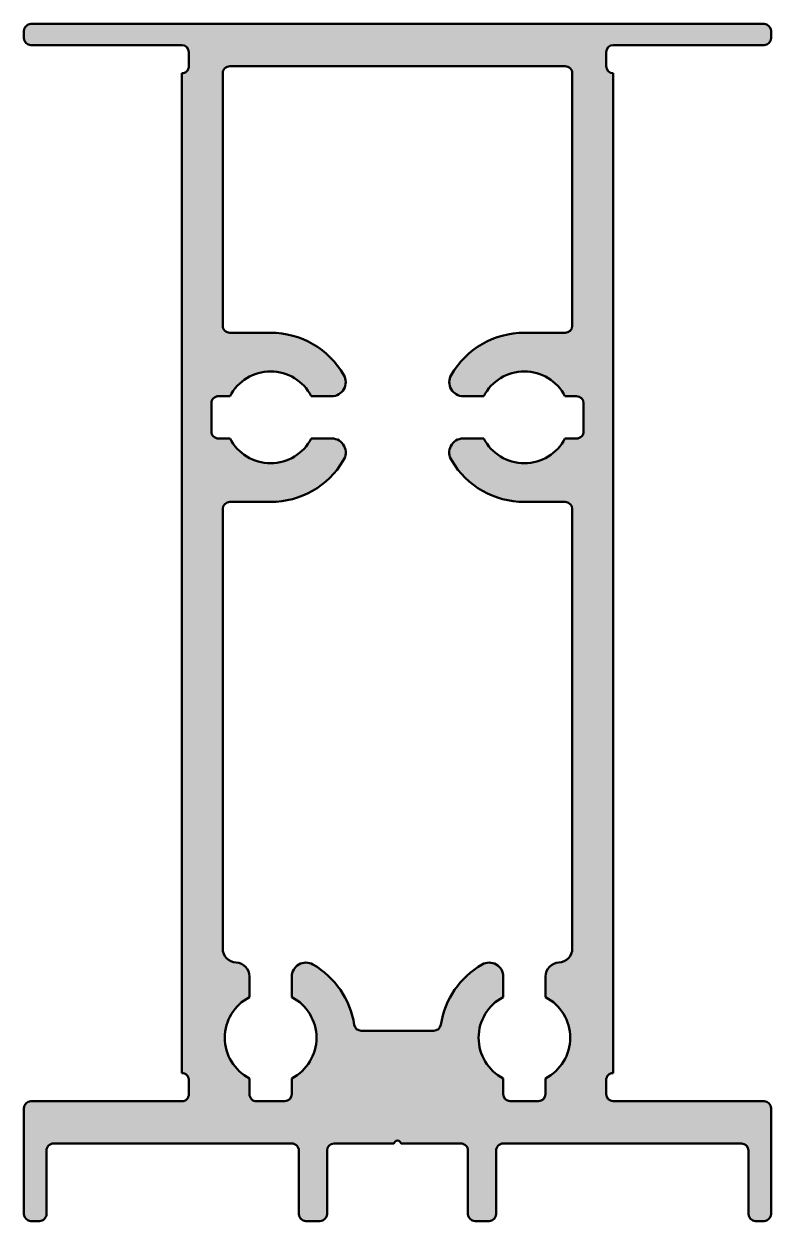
# Model space of a CAD drawing. Extents: x 0 to 53, y 0 to 84.9.
import ezdxf

# ---------------------------------------------------------------- set-up
doc = ezdxf.new("R2010")
doc.units = 0
doc.layers.add('0S-Alu contour', color=7, linetype='Continuous', lineweight=50)
doc.layers.add('0S-Alu hatch', color=252, linetype='Continuous', lineweight=25)

# ---------------------------------------------------------------- blocks, each defined once
blk = doc.blocks.new('324310__AA7C06BE_6E63_4EB9_A3BC_66DFBA9291FF_')
at = {"layer": '0S-Alu hatch'}
h = blk.add_hatch(color=256, dxfattribs=at)
edge = h.paths.add_edge_path()
edge.add_arc((0.5000000022480295, 84.39999389648436), 0.5000000000000142, 89.99999999999999, 180)
edge.add_line((2.2480153e-09, 84.39999389648436), (2.2480151e-09, 83.89998989648439))
edge.add_arc((0.5000000022480036, 83.89998989648436), 0.4999999999999885, 180, 269.9999999999994)
edge.add_line((0.5000000022479982, 83.39998989648437), (11.20000100224804, 83.39998989648437))
edge.add_ellipse((11.20000100224802, 82.89998989648436), major_axis=(-0.5, 0), ratio=1, start_angle=180, end_angle=269.99999999999795, ccw=False)
edge.add_line((11.70000100224802, 82.89998989648436), (11.70000100224801, 81.89998989648437))
edge.add_ellipse((11.20000100224801, 81.89998989648437), major_axis=(-0.4999999999999965, 0), ratio=1, start_angle=89.9999999999996, end_angle=180, ccw=False)
edge.add_line((11.20000100224801, 81.39998989648439), (11.20000100224801, 10.50000002218856))
edge.add_ellipse((11.20000100224802, 10.00000002218856), major_axis=(-0.4999999999999965, 0), ratio=1, start_angle=180, end_angle=270.0000000000004, ccw=False)
edge.add_line((11.70000100224801, 10.00000002218856), (11.70000100224801, 9.000000022188564))
edge.add_ellipse((11.20000100224802, 9.000000022188566), major_axis=(-0.4999999999999965, 0), ratio=1, start_angle=89.99999999999977, end_angle=180, ccw=False)
edge.add_line((11.20000100224802, 8.50000002218857), (0.5000000022480134, 8.50000002218857))
edge.add_arc((0.5000000022480151, 8.00000002218857), 0.5, 90.00000000000018, 180)
edge.add_line((2.2480151e-09, 8.00000002218857), (2.2480151e-09, 0.5000000221885728))
edge.add_arc((0.500000002248015, 0.5000000221885726), 0.4999999999999999, 180, 270)
edge.add_line((0.5000000022480148, 2.21885728e-08), (1.099998002248015, 2.21885728e-08))
edge.add_arc((1.099998002248016, 0.500000022188572), 0.4999999999999992, 269.9999999999999, 360)
edge.add_line((1.599998002248015, 0.500000022188572), (1.599998002248015, 5.000000022188575))
edge.add_ellipse((2.099998002248014, 5.000000022188573), major_axis=(-0.4999999999999999, 0), ratio=1, start_angle=269.99999999999983, end_angle=360, ccw=False)
edge.add_line((2.099998002248016, 5.500000022188573), (19.00000000224801, 5.500000022188571))
edge.add_ellipse((19.00000000224801, 5.000000022188572), major_axis=(-0.4999999999999992, 0), ratio=1, start_angle=180, end_angle=270.0000000000004, ccw=False)
edge.add_line((19.50000000224801, 5.000000022188571), (19.50000000224801, 0.5000000221885728))
edge.add_arc((20.00000000224801, 0.5000000221885728), 0.5, 180, 270)
edge.add_line((20.00000000224801, 2.21885728e-08), (21.00000000224802, 2.21885728e-08))
edge.add_arc((21.00000000224802, 0.500000022188573), 0.5000000000000002, 270, 360)
edge.add_line((21.50000000224801, 0.500000022188573), (21.50000000224802, 5.000000022188569))
edge.add_ellipse((22.00000000224803, 5.000000022188568), major_axis=(-0.5000000000000071, 0), ratio=1, start_angle=270.0000000000008, end_angle=360, ccw=False)
edge.add_line((22.00000000224802, 5.500000022188573), (26.2515292096921, 5.500000022188585))
edge.add_ellipse((26.50099200224799, 5.447618559482146), major_axis=(-0.2549029276117714, 0), ratio=1, start_angle=191.8585200334147, end_angle=348.14147996658244, ccw=False)
edge.add_line((26.75045479480389, 5.500000022188573), (31.00000000224802, 5.500000022188573))
edge.add_ellipse((31.00000000224803, 5.000000022188572), major_axis=(-0.5000000000000009, 0), ratio=1, start_angle=180, end_angle=270.0000000000004, ccw=False)
edge.add_line((31.50000000224803, 5.000000022188572), (31.50000000224802, 0.5000000221885692))
edge.add_arc((32.00000000224802, 0.5000000221885692), 0.4999999999999965, 180, 270)
edge.add_line((32.00000000224802, 2.21885728e-08), (33.00000000224802, 2.21885728e-08))
edge.add_arc((33.00000000224802, 0.500000022188572), 0.4999999999999992, 270, 360)
edge.add_line((33.50000000224802, 0.5000000221885693), (33.50000000224802, 5.000000022188572))
edge.add_ellipse((34.00000000224801, 5.000000022188578), major_axis=(-0.4999999999999929, 0), ratio=1, start_angle=269.9999999999992, end_angle=360, ccw=False)
edge.add_line((34.00000000224802, 5.500000022188573), (50.90000200224801, 5.500000022188569))
edge.add_ellipse((50.90000200224801, 5.000000022188572), major_axis=(-0.4999999999999965, 0), ratio=1, start_angle=180, end_angle=270, ccw=False)
edge.add_line((51.400002002248, 5.000000022188567), (51.400002002248, 0.5000000221885692))
edge.add_arc((51.90000200224801, 0.5000000221885724), 0.5, 180, 270)
edge.add_line((51.90000200224801, 2.21885724e-08), (52.50000000224801, 2.21885728e-08))
edge.add_arc((52.50000000224801, 0.5000000221885721), 0.4999999999999993, 270, 360)
edge.add_line((53.00000000224802, 0.5000000221885703), (53.00000000224802, 8.000000022188578))
edge.add_arc((52.50000000224801, 8.000000022188573), 0.5, 0, 90.00000000000081)
edge.add_line((52.50000000224801, 8.500000022188573), (41.799999002248, 8.50000002218857))
edge.add_ellipse((41.79999900224802, 9.000000022188559), major_axis=(-0.4999999999999894, 0), ratio=1, start_angle=0, end_angle=89.9999999999983, ccw=False)
edge.add_line((41.29999900224802, 9.000000022188566), (41.29999900224802, 9.999996022188563))
edge.add_ellipse((41.79999900224802, 9.99999602218856), major_axis=(-0.5, 0), ratio=1, start_angle=269.9999999999992, end_angle=360, ccw=False)
edge.add_line((41.79999900224802, 10.49999602218856), (41.79999900224802, 81.39999389648438))
edge.add_ellipse((41.79999900224802, 81.89999389648439), major_axis=(-0.5, 0), ratio=1, start_angle=0, end_angle=90, ccw=False)
edge.add_line((41.29999900224802, 81.89999389648438), (41.29999900224802, 82.89998989648433))
edge.add_ellipse((41.79999900224802, 82.89998989648434), major_axis=(-0.5000000000000142, 0), ratio=1, start_angle=270.0000000000008, end_angle=360, ccw=False)
edge.add_line((41.79999900224802, 83.39998989648436), (52.50000000224802, 83.39998989648436))
edge.add_arc((52.50000000224801, 83.89998989648436), 0.5, 270.0000000000008, 360)
edge.add_line((53.00000000224802, 83.89998989648434), (53.00000000224801, 84.39999389648435))
edge.add_arc((52.50000000224797, 84.39999389648435), 0.5000000000000356, 0, 89.9999999999992)
edge.add_line((52.50000000224797, 84.89999389648438), (0.5000000022480294, 84.89999389648438))
edge = h.paths.add_edge_path()
edge.add_ellipse((14.59974470223168, 81.40024766837384), major_axis=(-0.4997462925434532, 0), ratio=1, start_angle=-90.02909488087528, end_angle=0.029094880866580297, ccw=False)
edge.add_line((14.59999847412112, 81.89999389648439), (38.40000152587892, 81.89999389648439))
edge.add_ellipse((38.40025696672015, 81.40024933732563), major_axis=(-0.4997446244421277, 0), ratio=1, start_angle=179.9707136764626, end_angle=270.02928632353326, ccw=False)
edge.add_line((38.9000015258789, 81.39999389648438), (38.90000152587888, 63.50000150369027))
edge.add_ellipse((38.40000000000004, 63.50000150369027), major_axis=(-0.5000015258788367, 0), ratio=1, start_angle=90, end_angle=180, ccw=False)
edge.add_line((38.40000000000004, 62.99999997781143), (35.49952400676332, 62.99999997781143))
edge.add_arc((35.49900800000012, 56.99999999999996), 6.000000000000051, 89.99507249837201, 150.0000000000001)
edge.add_arc((31.16888098107786, 59.49999999999998), 0.9999999999999932, 149.9999999999993, 269.9999999999994)
edge.add_line((31.16888098107785, 58.49999999999999), (32.61586735133237, 58.5))
edge.add_ellipse((35.49900800000006, 57), major_axis=(-3.249999999999993, 0), ratio=1, start_angle=207.4864262503813, end_angle=332.5135737496186, ccw=False)
edge.add_line((38.38214864866776, 58.5), (39.19900800000005, 58.49999999999999))
edge.add_ellipse((39.19900800000005, 57.99999999999999), major_axis=(-0.5, 0), ratio=1, start_angle=180, end_angle=270, ccw=False)
edge.add_line((39.69900800000006, 57.99999999999999), (39.69900800000007, 56.00000000000001))
edge.add_ellipse((39.19900800000006, 56.00000000000001), major_axis=(-0.5, 0), ratio=1, start_angle=89.9999999999992, end_angle=180, ccw=False)
edge.add_line((39.19900800000006, 55.5), (38.38214864866776, 55.5))
edge.add_ellipse((35.49900800000006, 57), major_axis=(-3.249999999999999, 0), ratio=1, start_angle=27.486426250381328, end_angle=152.5135737496188, ccw=False)
edge.add_line((32.61586735133236, 55.5), (31.16574437697915, 55.5))
edge.add_arc((31.16574437697916, 54.5), 1, 90.0000000000004, 214.6089615393732)
edge.add_arc((35.49900800000012, 57.00000000000006), 6.000000000000084, 210.7523775249015, 270.0049275016281)
edge.add_line((35.49952400676333, 51.00000002218856), (38.400002, 51.00000002218855))
edge.add_ellipse((38.40000199999998, 50.50000002218856), major_axis=(-0.5, 0), ratio=1, start_angle=180, end_angle=269.9999999999992, ccw=False)
edge.add_line((38.90000199999999, 50.50000002218855), (38.90000200000002, 19.32872880330854))
edge.add_ellipse((37.9020872270814, 19.32872880330854), major_axis=(-0.9979147729186195, 0), ratio=1, start_angle=92.83753003837109, end_angle=180, ccw=False)
edge.add_arc((38.00099199999998, 17.3332636230209), 0.9999999999999944, 92.83753003837205, 180)
edge.add_line((37.00099199999999, 17.3332636230209), (37.00099199999997, 15.8831406486677))
edge.add_ellipse((35.50099199999997, 13), major_axis=(-3.250000000000002, 0), ratio=1, start_angle=117.4864262503813, end_angle=242.5135737496187, ccw=False)
edge.add_line((37.00099199999997, 10.11685935133229), (37.00099199999995, 9.00000099999999))
edge.add_ellipse((36.50099199999997, 9.000000999999976), major_axis=(-0.4999999999999858, 0), ratio=1, start_angle=90.00000000000239, end_angle=180, ccw=False)
edge.add_line((36.50099199999999, 8.500000999999996), (34.50099199999999, 8.500000999999996))
edge.add_ellipse((34.50099199999999, 9.000001000000008), major_axis=(-0.5000000000000125, 0), ratio=1, start_angle=0, end_angle=90, ccw=False)
edge.add_line((34.00099199999998, 9.000001000000006), (34.00099199999998, 10.1168593513323))
edge.add_ellipse((35.50099199999996, 13), major_axis=(-3.249999999999994, 0), ratio=1, start_angle=-62.5135737496189, end_angle=62.51357374961901, ccw=False)
edge.add_line((34.00099199999998, 15.8831406486677), (34.00099199999998, 17.33012701892219))
edge.add_arc((33.00099199999997, 17.33012701892219), 1.000000000000007, 0, 119.9999999999999)
edge.add_arc((35.50099199999997, 13), 6, 120, 171.1501079806301)
edge.add_ellipse((29.07837586636728, 14.00000099999999), major_axis=(-0.4999999999999945, 0), ratio=1, start_angle=90.0000000000004, end_angle=171.1501079806302, ccw=False)
edge.add_line((29.07837586636728, 13.500001), (23.92360813363267, 13.500001))
edge.add_ellipse((23.92360813363264, 14.00000099999999), major_axis=(-0.4999999999999841, 0), ratio=1, start_angle=8.849892019372305, end_angle=90.00000000000239, ccw=False)
edge.add_arc((17.50099199999994, 12.99999999999998), 6.000000000000026, 8.849892019369808, 59.99999999999983)
edge.add_arc((20.00099199999997, 17.33012701892219), 0.9999999999999927, 59.99999999999975, 180)
edge.add_line((19.00099199999997, 17.3301270189222), (19.00099199999997, 15.8831406486677))
edge.add_ellipse((17.50099199999997, 13), major_axis=(-3.25, 0), ratio=1, start_angle=117.4864262503813, end_angle=242.5135737496187, ccw=False)
edge.add_line((19.00099199999997, 10.1168593513323), (19.00099199999997, 9.000001))
edge.add_ellipse((18.50099199999997, 9.000001), major_axis=(-0.5, 0), ratio=1, start_angle=90, end_angle=180, ccw=False)
edge.add_line((18.50099199999997, 8.500001), (16.50099199999998, 8.500001))
edge.add_ellipse((16.50099199999997, 9.000001), major_axis=(-0.5, 0), ratio=1, start_angle=0, end_angle=90.0000000000004, ccw=False)
edge.add_line((16.00099199999997, 9.000000999999997), (16.00099199999998, 10.1168593513323))
edge.add_ellipse((17.50099199999997, 13), major_axis=(-3.249999999999999, 0), ratio=1, start_angle=-62.51357374961867, end_angle=62.513573749618786, ccw=False)
edge.add_line((16.00099199999997, 15.8831406486677), (16.00099199999997, 17.3332636230209))
edge.add_arc((15.00099199999997, 17.3332636230209), 1.000000000000001, 0, 87.16246996162826)
edge.add_ellipse((15.09999999988291, 19.33081147138369), major_axis=(-0.9999999976349055, 0), ratio=1, start_angle=0, end_angle=87.16246996162852, ccw=False)
edge.add_line((14.10000000224801, 19.33081147138369), (14.10000000224801, 50.50000002443657))
edge.add_ellipse((14.6, 50.50000002443657), major_axis=(-0.4999999977519903, 0), ratio=1, start_angle=270.0000000000002, end_angle=360, ccw=False)
edge.add_line((14.6, 51.00000002218856), (17.50047599323674, 51.00000002218856))
edge.add_arc((17.50099199999992, 57.00000000000004), 6.000000000000058, 269.9950724983722, 329.2476224750988)
edge.add_arc((21.83425562302089, 54.5), 0.9999999999999971, 325.3910384606273, 450)
edge.add_line((21.83425562302089, 55.49999999999999), (20.38413264866768, 55.49999999999999))
edge.add_ellipse((17.50099199999998, 57), major_axis=(-3.250000000000002, 0), ratio=1, start_angle=27.486426250381214, end_angle=152.5135737496186, ccw=False)
edge.add_line((14.61785135133228, 55.5), (13.80099199999998, 55.5))
edge.add_ellipse((13.80099199999998, 56.00000000000001), major_axis=(-0.5000000000000071, 0), ratio=1, start_angle=0, end_angle=90.0000000000004, ccw=False)
edge.add_line((13.30099199999998, 56.00000000000001), (13.30099199999998, 57.99999999999998))
edge.add_ellipse((13.80099199999998, 57.99999999999998), major_axis=(-0.5000000000000054, 0), ratio=1, start_angle=269.999999999999, end_angle=360, ccw=False)
edge.add_line((13.80099199999999, 58.49999999999999), (14.61785135133228, 58.5))
edge.add_ellipse((17.50099199999997, 57), major_axis=(-3.249999999999996, 0), ratio=1, start_angle=207.4864262503813, end_angle=332.5135737496187, ccw=False)
edge.add_line((20.38413264866767, 58.5), (21.83111901892219, 58.49999999999999))
edge.add_arc((21.83111901892219, 59.49999999999999), 0.9999999999999928, 270.0000000000004, 390.0000000000001)
edge.add_arc((17.50099199999992, 56.99999999999993), 6.00000000000008, 30.00000000000011, 90.00492750162817)
edge.add_line((17.50047599323671, 62.99999997781143), (14.60000000000001, 62.99999997781143))
edge.add_ellipse((14.59999999999999, 63.50000150369034), major_axis=(-0.5000015258789006, 0), ratio=1, start_angle=0, end_angle=90.00000000000199, ccw=False)
edge.add_line((14.09999847412109, 63.50000150369031), (14.09999847412109, 81.39999389648439))
at = {"layer": '0S-Alu contour', "color": 7}
for points in [[(2.2480153e-09, 84.39999389648436), (2.2480151e-09, 83.89998989648439)], [(52.50000000224797, 84.89999389648438), (0.5000000022480298, 84.89999389648438)], [(53.00000000224802, 83.89998989648434), (53.00000000224801, 84.39999389648435)], [(0.5000000022479982, 83.39998989648437), (11.20000100224804, 83.39998989648437)], [(41.79999900224802, 83.39998989648436), (52.50000000224802, 83.39998989648436)], [(11.70000100224802, 82.89998989648436), (11.70000100224801, 81.89998989648437)], [(41.29999900224802, 81.89999389648438), (41.29999900224802, 82.89998989648433)], [(14.59999847412112, 81.89999389648439), (38.40000152587892, 81.89999389648439)], [(11.20000100224801, 81.39998989648439), (11.20000100224801, 10.50000002218856)], [(14.09999847412109, 63.50000150369031), (14.09999847412109, 81.39999389648439)], [(38.9000015258789, 81.39999389648438), (38.90000152587888, 63.50000150369027)], [(41.79999900224802, 10.49999602218856), (41.79999900224802, 81.39999389648439)], [(17.50047599323671, 62.99999997781143), (14.60000000000001, 62.99999997781143)], [(38.40000000000004, 62.99999997781143), (35.49952400676332, 62.99999997781143)], [(13.30099199999998, 56.00000000000001), (13.30099199999998, 57.99999999999998)], [(13.80099199999999, 58.49999999999999), (14.61785135133228, 58.5)], [(20.38413264866767, 58.5), (21.83111901892219, 58.49999999999999)], [(31.16888098107785, 58.49999999999999), (32.61586735133237, 58.5)], [(38.38214864866776, 58.5), (39.19900800000005, 58.49999999999999)], [(39.69900800000006, 57.99999999999999), (39.69900800000007, 56.00000000000001)], [(14.61785135133228, 55.5), (13.80099199999998, 55.5)], [(21.83425562302089, 55.49999999999999), (20.38413264866768, 55.49999999999999)], [(32.61586735133236, 55.5), (31.16574437697915, 55.5)], [(39.19900800000006, 55.5), (38.38214864866776, 55.5)], [(14.6, 51.00000002218856), (17.50047599323674, 51.00000002218856)], [(35.49952400676333, 51.00000002218856), (38.400002, 51.00000002218855)], [(14.10000000224801, 19.33081147138369), (14.10000000224801, 50.50000002443657)], [(38.90000199999999, 50.50000002218855), (38.90000200000002, 19.32872880330854)], [(16.00099199999997, 15.8831406486677), (16.00099199999997, 17.3332636230209)], [(19.00099199999997, 17.3301270189222), (19.00099199999997, 15.8831406486677)], [(34.00099199999998, 15.8831406486677), (34.00099199999998, 17.33012701892219)], [(37.00099199999999, 17.3332636230209), (37.00099199999997, 15.8831406486677)], [(29.07837586636728, 13.500001), (23.92360813363267, 13.500001)], [(11.70000100224801, 10.00000002218856), (11.70000100224801, 9.000000022188564)], [(16.00099199999997, 9.000000999999997), (16.00099199999998, 10.1168593513323)], [(19.00099199999997, 10.1168593513323), (19.00099199999997, 9.000001)], [(34.00099199999998, 9.000001000000006), (34.00099199999998, 10.1168593513323)], [(37.00099199999997, 10.11685935133229), (37.00099199999995, 9.00000099999999)], [(41.29999900224802, 9.000000022188566), (41.29999900224802, 9.999996022188563)], [(11.20000100224802, 8.50000002218857), (0.5000000022480134, 8.50000002218857)], [(18.50099199999997, 8.500001), (16.50099199999998, 8.500001)], [(36.50099199999999, 8.500000999999996), (34.50099199999999, 8.500000999999996)], [(52.50000000224801, 8.500000022188573), (41.799999002248, 8.50000002218857)], [(2.2480151e-09, 8.00000002218857), (2.2480151e-09, 0.5000000221885728)], [(53.00000000224802, 0.5000000221885703), (53.00000000224802, 8.000000022188578)], [(2.099998002248016, 5.500000022188573), (19.00000000224801, 5.500000022188571)], [(22.00000000224802, 5.500000022188573), (26.2515292096921, 5.500000022188585)], [(26.75045479480389, 5.500000022188573), (31.00000000224802, 5.500000022188573)], [(34.00000000224802, 5.500000022188573), (50.90000200224801, 5.500000022188569)], [(1.599998002248015, 0.500000022188572), (1.599998002248015, 5.000000022188575)], [(19.50000000224801, 5.000000022188571), (19.50000000224801, 0.5000000221885728)], [(21.50000000224801, 0.500000022188573), (21.50000000224802, 5.000000022188569)], [(31.50000000224803, 5.000000022188572), (31.50000000224802, 0.5000000221885692)], [(33.50000000224802, 0.5000000221885693), (33.50000000224802, 5.000000022188572)], [(51.400002002248, 5.000000022188567), (51.400002002248, 0.5000000221885692)], [(0.5000000022480148, 2.21885728e-08), (1.099998002248015, 2.21885728e-08)], [(20.00000000224801, 2.21885728e-08), (21.00000000224802, 2.21885728e-08)], [(32.00000000224802, 2.21885728e-08), (33.00000000224802, 2.21885728e-08)], [(51.90000200224801, 2.21885724e-08), (52.50000000224801, 2.21885728e-08)]]:
    blk.add_lwpolyline(points, dxfattribs=at)
for centre, radius, start, end in [((0.5000000022480295, 84.39999389648436), 0.5000000000000142, 89.99999999999999, 180), ((52.50000000224797, 84.39999389648435), 0.5000000000000356, 0, 89.9999999999992), ((0.5000000022480036, 83.89998989648436), 0.4999999999999885, 180, 269.9999999999994), ((52.50000000224801, 83.89998989648436), 0.5, 270.0000000000008, 0), ((17.50099199999992, 56.99999999999993), 6.00000000000008, 30.00000000000011, 90.00492750162817), ((35.49900800000012, 56.99999999999996), 6.000000000000051, 89.99507249837201, 150.0000000000001), ((21.83111901892219, 59.49999999999999), 0.9999999999999928, 270.0000000000004, 30.00000000000013), ((31.16888098107786, 59.49999999999998), 0.9999999999999932, 149.9999999999993, 269.9999999999994), ((21.83425562302089, 54.5), 0.9999999999999971, 325.3910384606273, 90), ((31.16574437697916, 54.5), 1, 90.0000000000004, 214.6089615393732), ((17.50099199999992, 57.00000000000004), 6.000000000000058, 269.9950724983722, 329.2476224750988), ((35.49900800000012, 57.00000000000006), 6.000000000000084, 210.7523775249015, 270.0049275016281), ((15.00099199999997, 17.3332636230209), 1.000000000000001, 0, 87.16246996162826), ((20.00099199999997, 17.33012701892219), 0.9999999999999927, 59.99999999999975, 180), ((17.50099199999994, 12.99999999999998), 6.000000000000026, 8.849892019369808, 59.99999999999983), ((35.50099199999997, 13), 6, 120, 171.1501079806301), ((33.00099199999997, 17.33012701892219), 1.000000000000007, 0, 119.9999999999999), ((38.00099199999998, 17.3332636230209), 0.9999999999999944, 92.83753003837205, 180), ((0.5000000022480151, 8.00000002218857), 0.5, 90.00000000000018, 180), ((52.50000000224801, 8.000000022188573), 0.5, 0, 90.00000000000081), ((0.500000002248015, 0.5000000221885726), 0.4999999999999999, 180, 270), ((1.099998002248016, 0.500000022188572), 0.4999999999999992, 269.9999999999999, 0), ((20.00000000224801, 0.5000000221885728), 0.5, 180, 270), ((21.00000000224802, 0.500000022188573), 0.5000000000000002, 270, 0), ((32.00000000224802, 0.5000000221885692), 0.4999999999999965, 180, 270), ((33.00000000224802, 0.500000022188572), 0.4999999999999992, 270, 0), ((51.90000200224801, 0.5000000221885724), 0.5, 180, 270), ((52.50000000224801, 0.5000000221885721), 0.4999999999999993, 270, 0)]:
    blk.add_arc(centre, radius, start, end, dxfattribs=at)
at = {"layer": '0S-Alu contour', "color": 7, "extrusion": (0, 0, -1)}
for centre, radius, start, end in [((-11.20000100224802, 82.89998989648436), 0.5, 90.00000000000205, 180), ((-41.79999900224802, 82.89998989648434), 0.5000000000000142, 0, 89.9999999999992), ((-11.20000100224801, 81.89998989648437), 0.4999999999999965, 180, 270.0000000000004), ((-14.59974470223168, 81.40024766837384), 0.4997462925434532, 359.9709051191334, 90.02909488087542), ((-38.40025696672015, 81.40024933732563), 0.4997446244421277, 89.97071367646674, 180.0292863235375), ((-41.79999900224802, 81.89999389648439), 0.5, 270, 0), ((-14.59999999999999, 63.50000150369034), 0.5000015258789006, 269.999999999998, 0), ((-38.40000000000004, 63.50000150369027), 0.5000015258788367, 180, 270), ((-17.50099199999997, 57), 3.249999999999996, 27.48642625038131, 152.5135737496187), ((-35.49900800000006, 57), 3.249999999999993, 27.48642625038137, 152.5135737496187), ((-13.80099199999998, 57.99999999999998), 0.5000000000000054, 0, 90.00000000000102), ((-39.19900800000005, 57.99999999999999), 0.5, 90, 180), ((-13.80099199999998, 56.00000000000001), 0.5000000000000071, 269.9999999999996, 0), ((-17.50099199999998, 57), 3.250000000000002, 207.4864262503814, 332.5135737496188), ((-35.49900800000006, 57), 3.249999999999999, 207.4864262503813, 332.5135737496187), ((-39.19900800000006, 56.00000000000001), 0.5, 180, 270.0000000000008), ((-14.6, 50.50000002443657), 0.4999999977519903, 0, 89.9999999999998), ((-38.40000199999998, 50.50000002218856), 0.5, 90.00000000000081, 180), ((-15.09999999988291, 19.33081147138369), 0.9999999976349055, 272.8375300383715, 0), ((-37.9020872270814, 19.32872880330854), 0.9979147729186195, 180, 267.1624699616289), ((-17.50099199999997, 13), 3.249999999999999, 297.4864262503812, 62.5135737496187), ((-17.50099199999997, 13), 3.25, 117.4864262503813, 242.5135737496187), ((-35.50099199999996, 13), 3.249999999999994, 297.486426250381, 62.51357374961894), ((-35.50099199999997, 13), 3.250000000000002, 117.4864262503813, 242.5135737496187), ((-23.92360813363264, 14.00000099999999), 0.4999999999999841, 269.9999999999976, 351.1501079806277), ((-29.07837586636728, 14.00000099999999), 0.4999999999999945, 188.8498920193698, 269.9999999999996), ((-11.20000100224802, 10.00000002218856), 0.4999999999999965, 89.99999999999959, 180), ((-41.79999900224802, 9.99999602218856), 0.5, 0, 90.00000000000081), ((-11.20000100224802, 9.000000022188566), 0.4999999999999965, 180, 270.0000000000002), ((-16.50099199999997, 9.000001), 0.5, 269.9999999999996, 0), ((-18.50099199999997, 9.000001), 0.5, 180, 270), ((-34.50099199999999, 9.000001000000008), 0.5000000000000125, 270, 0), ((-36.50099199999997, 9.000000999999976), 0.4999999999999858, 180, 269.9999999999976), ((-41.79999900224802, 9.000000022188559), 0.4999999999999894, 270.0000000000017, 0), ((-2.099998002248014, 5.000000022188573), 0.4999999999999999, 0, 90.00000000000018), ((-19.00000000224801, 5.000000022188572), 0.4999999999999992, 89.99999999999959, 180), ((-22.00000000224803, 5.000000022188568), 0.5000000000000071, 0, 89.9999999999992), ((-26.50099200224799, 5.447618559482146), 0.2549029276117714, 11.85852003341759, 168.1414799665853), ((-31.00000000224803, 5.000000022188572), 0.5000000000000009, 89.99999999999959, 180), ((-34.00000000224801, 5.000000022188578), 0.4999999999999929, 0, 90.00000000000081), ((-50.90000200224801, 5.000000022188572), 0.4999999999999965, 90, 180)]:
    blk.add_arc(centre, radius, start, end, dxfattribs=at)
blk = doc.blocks.new('324310__80EA14D1_A3D4_4170_BE73_F6468C31A3AF_')
at = {"layer": '0S-Alu contour', "color": 7}
blk.add_blockref('324310__AA7C06BE_6E63_4EB9_A3BC_66DFBA9291FF_', (0, 0), dxfattribs=at)

msp = doc.modelspace()

# ---------------------------------------------------------------- block references
at = {"layer": '0S-Alu contour', "color": 7}
msp.add_blockref('324310__80EA14D1_A3D4_4170_BE73_F6468C31A3AF_', (0, 0), dxfattribs=at)

doc.saveas('drawing.dxf')
